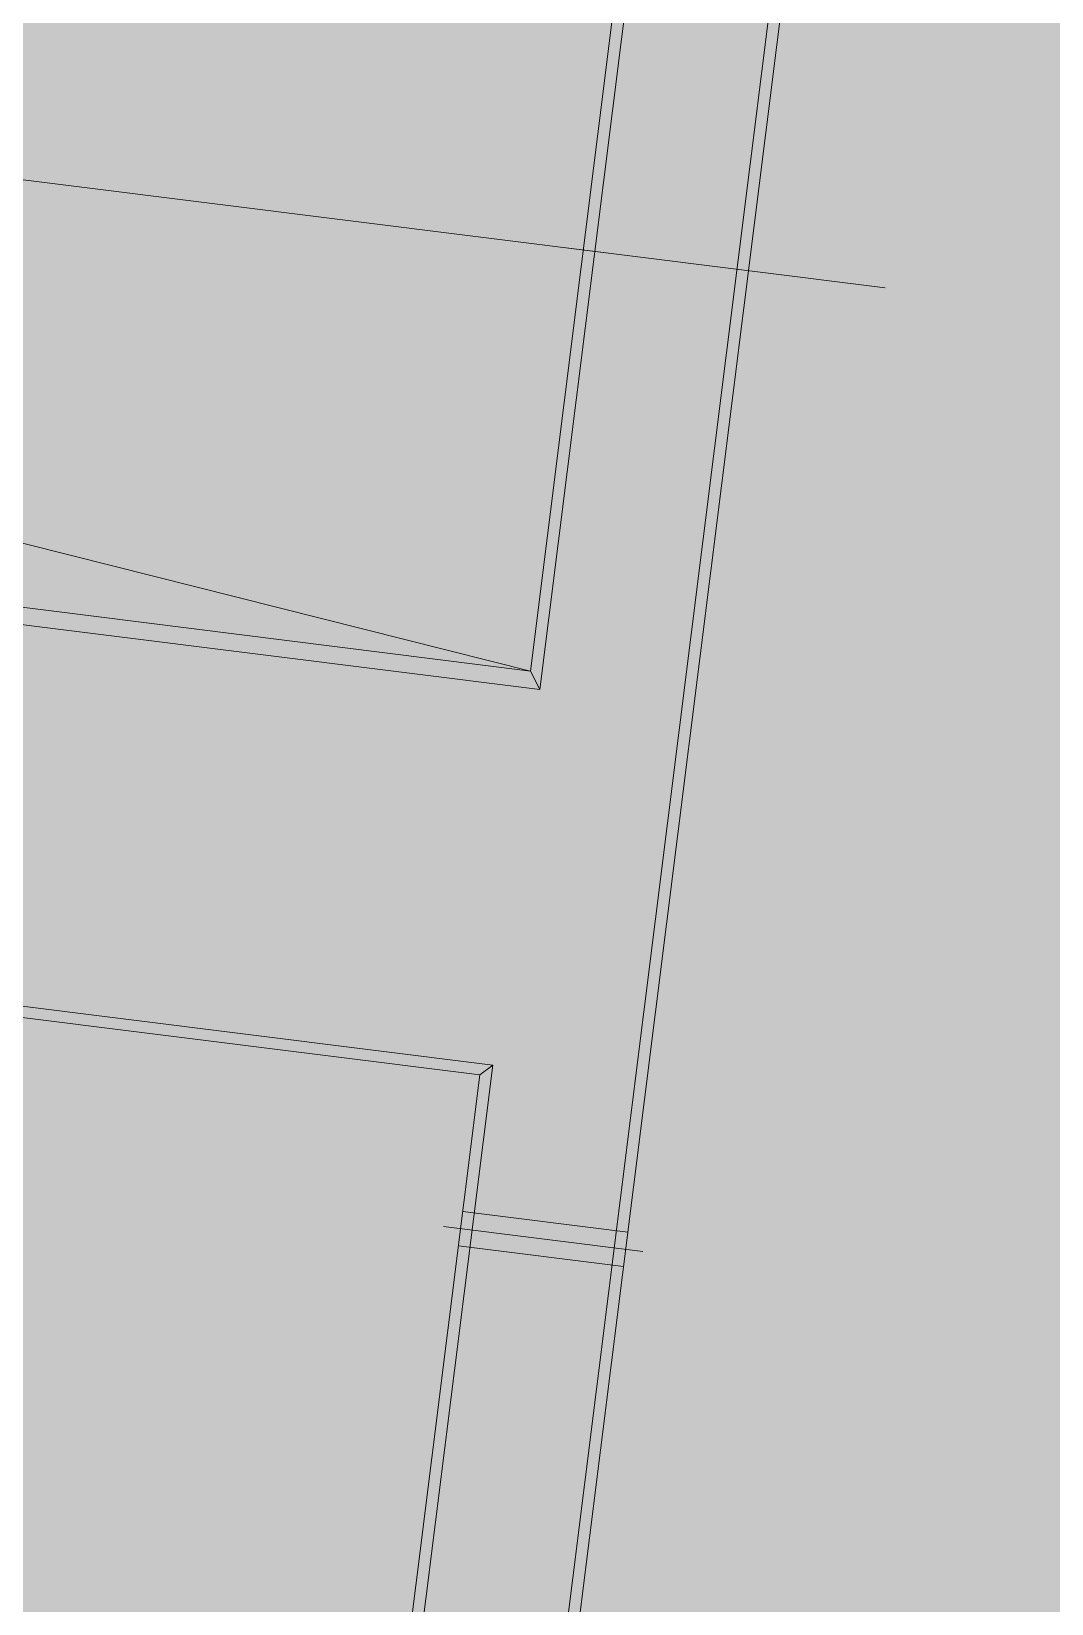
# Model space of a CAD drawing. Header units: metres. Extents: x -4 to 509425, y 7549 to 4732445.
# Drawn here: x 475995.911 to 475997.417, y 4719724.727 to 4719727.048 of the extents above; entities that cross this region are included whole.
import ezdxf

# ---------------------------------------------------------------- set-up
doc = ezdxf.new("R2010")
doc.units = ezdxf.units.M
doc.header["$LTSCALE"] = 0.01
doc.header["$MEASUREMENT"] = 0
doc.layers.get('0').update_dxf_attribs({"lineweight": 0})
doc.layers.add('_SUBESTACIÓN', color=1, linetype='Continuous')
doc.layers.add('SUBESTACION LA VID', color=253, linetype='Continuous')

# ---------------------------------------------------------------- blocks, each defined once
blk = doc.blocks.new('A$Cfff6051d')
at = {"layer": 'SUBESTACION LA VID', "lineweight": 15}
for p, q in [((475996.6478, 4719726.1039), (475987.4159, 4719727.2613)), ((475996.6478, 4719726.1039), (475996.79, 4719727.2379)), ((475996.7006, 4719726.7287), (475996.7594, 4719726.7213)), ((475996.5731, 4719725.5075), (475987.3411, 4719726.6649)), ((475996.6615, 4719726.0766), (475996.6478, 4719726.1039)), ((475996.592, 4719725.5222), (475996.5731, 4719725.5075)), ((475996.8134, 4719725.247), (475996.5194, 4719725.2838)), ((475996.7914, 4719725.2753), (475996.5478, 4719725.3059)), ((475996.7851, 4719725.2249), (475996.5415, 4719725.2555))]:
    blk.add_line(p, q, dxfattribs=at)
for points in [[(475997.3043, 4719729.3663), (475986.5939, 4719730.709), (475985.9104, 4719725.2572), (475996.6208, 4719723.9145), (475997.3043, 4719729.3663)], [(475997.2854, 4719729.3516), (475986.6086, 4719730.6901), (475985.9293, 4719725.2719), (475996.6061, 4719723.9334), (475997.2854, 4719729.3516)], [(475987.4379, 4719727.2329), (475996.6615, 4719726.0766), (475996.8089, 4719727.2526), (475987.5854, 4719728.409)], [(475996.79, 4719727.2379), (475987.558, 4719728.3953), (475996.6478, 4719726.1039)], [(475997.171, 4719726.6697), (475986.1666, 4719728.0493), (475997.171, 4719726.6697)], [(475996.4224, 4719724.1697), (475996.592, 4719725.5222), (475987.3684, 4719726.6785)], [(475986.1845, 4719725.4703), (475996.4077, 4719724.1886), (475996.5731, 4719725.5075)]]:
    blk.add_lwpolyline(points, dxfattribs=at)

msp = doc.modelspace()

# ---------------------------------------------------------------- hatches: boundary and pattern name
at = {"layer": '_SUBESTACIÓN', "transparency": 33554559}
h = msp.add_hatch(color=1, dxfattribs=at)
h.dxf.hatch_style = 1
h.paths.add_polyline_path([(475968.6399, 4719805.825), (476089.9386, 4719790.615), (476078.1686, 4719696.74), (475956.8686, 4719711.9502)])

# ---------------------------------------------------------------- block references
at = {"linetype": 'Continuous'}
msp.add_blockref('A$Cfff6051d', (0, 0), dxfattribs=at)

doc.saveas('drawing.dxf')
